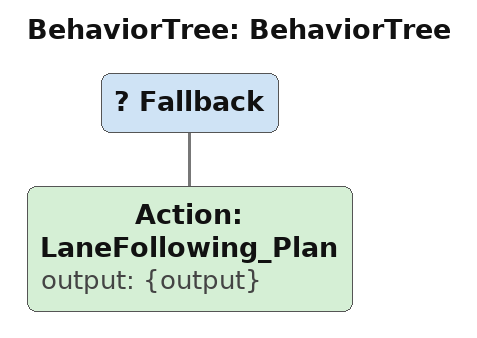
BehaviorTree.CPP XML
<?xml version="1.0"?>
<root main_tree_to_execute="BehaviorTree">
    <BehaviorTree ID="BehaviorTree">
        <Fallback>
            <Action ID="LaneFollowing_Plan" output="{output}"/>
        </Fallback>
    </BehaviorTree>
</root>
